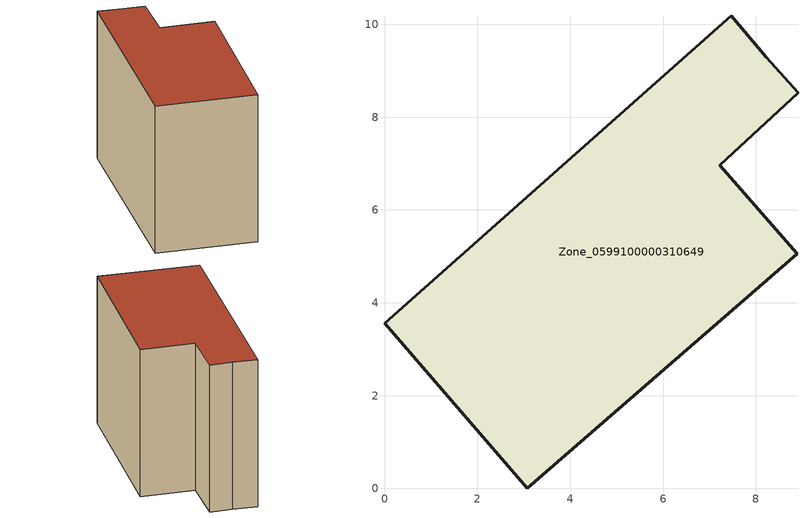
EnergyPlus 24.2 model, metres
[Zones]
Zone_0599100000310649
 floor ground (C_G): 8.22,9.29 8.91,8.52 7.22,6.96 8.9,5.05 3.08,0 0,3.56 7.47,10.19 z0
 wall outside (C_F): 8.91,8.52 8.22,9.29 7.47,10.19 0,3.56 3.08,0 8.9,5.05 7.22,6.96 8.91,8.52 z0:7.26
 roof outside (C_R): 0,3.56 3.08,0 8.9,5.05 7.22,6.96 8.91,8.52 8.22,9.29 7.47,10.19 z7.26
[BUILDING]
Pand.0599100000310649: North Axis=0; Terrain=City; Loads Convergence Tolerance Value=0.04; Temperature Convergence Tolerance Value=0.4; Solar Distribution=FullExterior; Maximum Number of Warmup Days=25; Minimum Number of Warmup Days=1
[Site:Location]
Rotterdam.The.Hague.AP_ZH_NLD Design_Conditions: Latitude=51.96; Longitude=4.45; Time Zone=1; Elevation=-4.5
[SITE:GROUNDTEMPERATURE:BUILDINGSURFACE]
18, 18, 18, 18, 18, 18, 18, 18, 18, 18, 18, 18
[MATERIAL] Thermal Absorptance=0.9; Solar Absorptance=0.7; Visible Absorptance=0.7
Name | Roughness | Thickness | Conductivity | Density | Specific Heat
G.TI.1946 | MediumSmooth | 0.15 | 1 | 540 | 1210
F.TI.1946 | Rough | 0.3 | 0.857143 | 1920 | 840
R.TI.1946 | MediumRough | 0.2 | 0.1 | 1500 | 1000
[CONSTRUCTION]
C_G: G.TI.1946
C_F: F.TI.1946
C_R: R.TI.1946
[ZONE]
Zone_0599100000310649: Type=1; Multiplier=1; Ceiling Height=Autocalculate; Volume=Autocalculate; Floor Area=autocalculate; Part of Total Floor Area=Yes
[ZONEINFILTRATION:DESIGNFLOWRATE]
Infil_Zone_0599100000310649: Zone or ZoneList or Space or SpaceList=Zone_0599100000310649; Schedule=AlwaysOn; Design Flow Rate Calculation Method=Flow/Area; Flow Rate per Floor Area=0.003; Constant Term Coefficient=1; Temperature Term Coefficient=0; Velocity Term Coefficient=0; Velocity Squared Term Coefficient=0
[HVACTEMPLATE:ZONE:IDEALLOADSAIRSYSTEM]
Zone_0599100000310649: Maximum Heating Supply Air Temperature=50; Minimum Cooling Supply Air Temperature=13; Maximum Heating Supply Air Humidity Ratio=0.0156; Minimum Cooling Supply Air Humidity Ratio=0.0077; Heating Limit=NoLimit; Cooling Limit=NoLimit; Dehumidification Control Type=ConstantSensibleHeatRatio; Cooling Sensible Heat Ratio=0.7; Dehumidification Setpoint=60; Humidification Control Type=None; Humidification Setpoint=30; Outdoor Air Method=None; Outdoor Air Flow Rate per Person=0.00944; Outdoor Air Flow Rate per Zone Floor Area=0; Outdoor Air Flow Rate per Zone=0; Demand Controlled Ventilation Type=None; Outdoor Air Economizer Type=NoEconomizer; Heat Recovery Type=None; Sensible Heat Recovery Effectiveness=0.7; Latent Heat Recovery Effectiveness=0.65
[ZONECONTROL:THERMOSTAT]
ThermostatControl_Zone_0599100000310649: Zone or ZoneList=Zone_0599100000310649; Control Type Schedule=DualSetpointControlType; Control 1=Thermostat_Zone_0599100000310649; Temperature Difference Between Cutout And Setpoint=0
[THERMOSTATSETPOINT:DUALSETPOINT]
Thermostat_Zone_0599100000310649: Heating Setpoint Temperature Schedule=HeatingSetpoint_Zone_0599100000310649; Cooling Setpoint Temperature Schedule=CoolingSetpoint_Zone_0599100000310649
[SCHEDULE:COMPACT]
HeatingSetpoint_Zone_0599100000310649: Through: 12/31, For: AllDays, Until: 24:00, 21
CoolingSetpoint_Zone_0599100000310649: Through: 12/31, For: AllDays, Until: 24:00, 24
DualSetpointControlType: Through: 12/31, For: AllDays, Until: 24:00, 4
AlwaysOn: Through: 12/31, For: AllDays, Until: 24:00, 1
